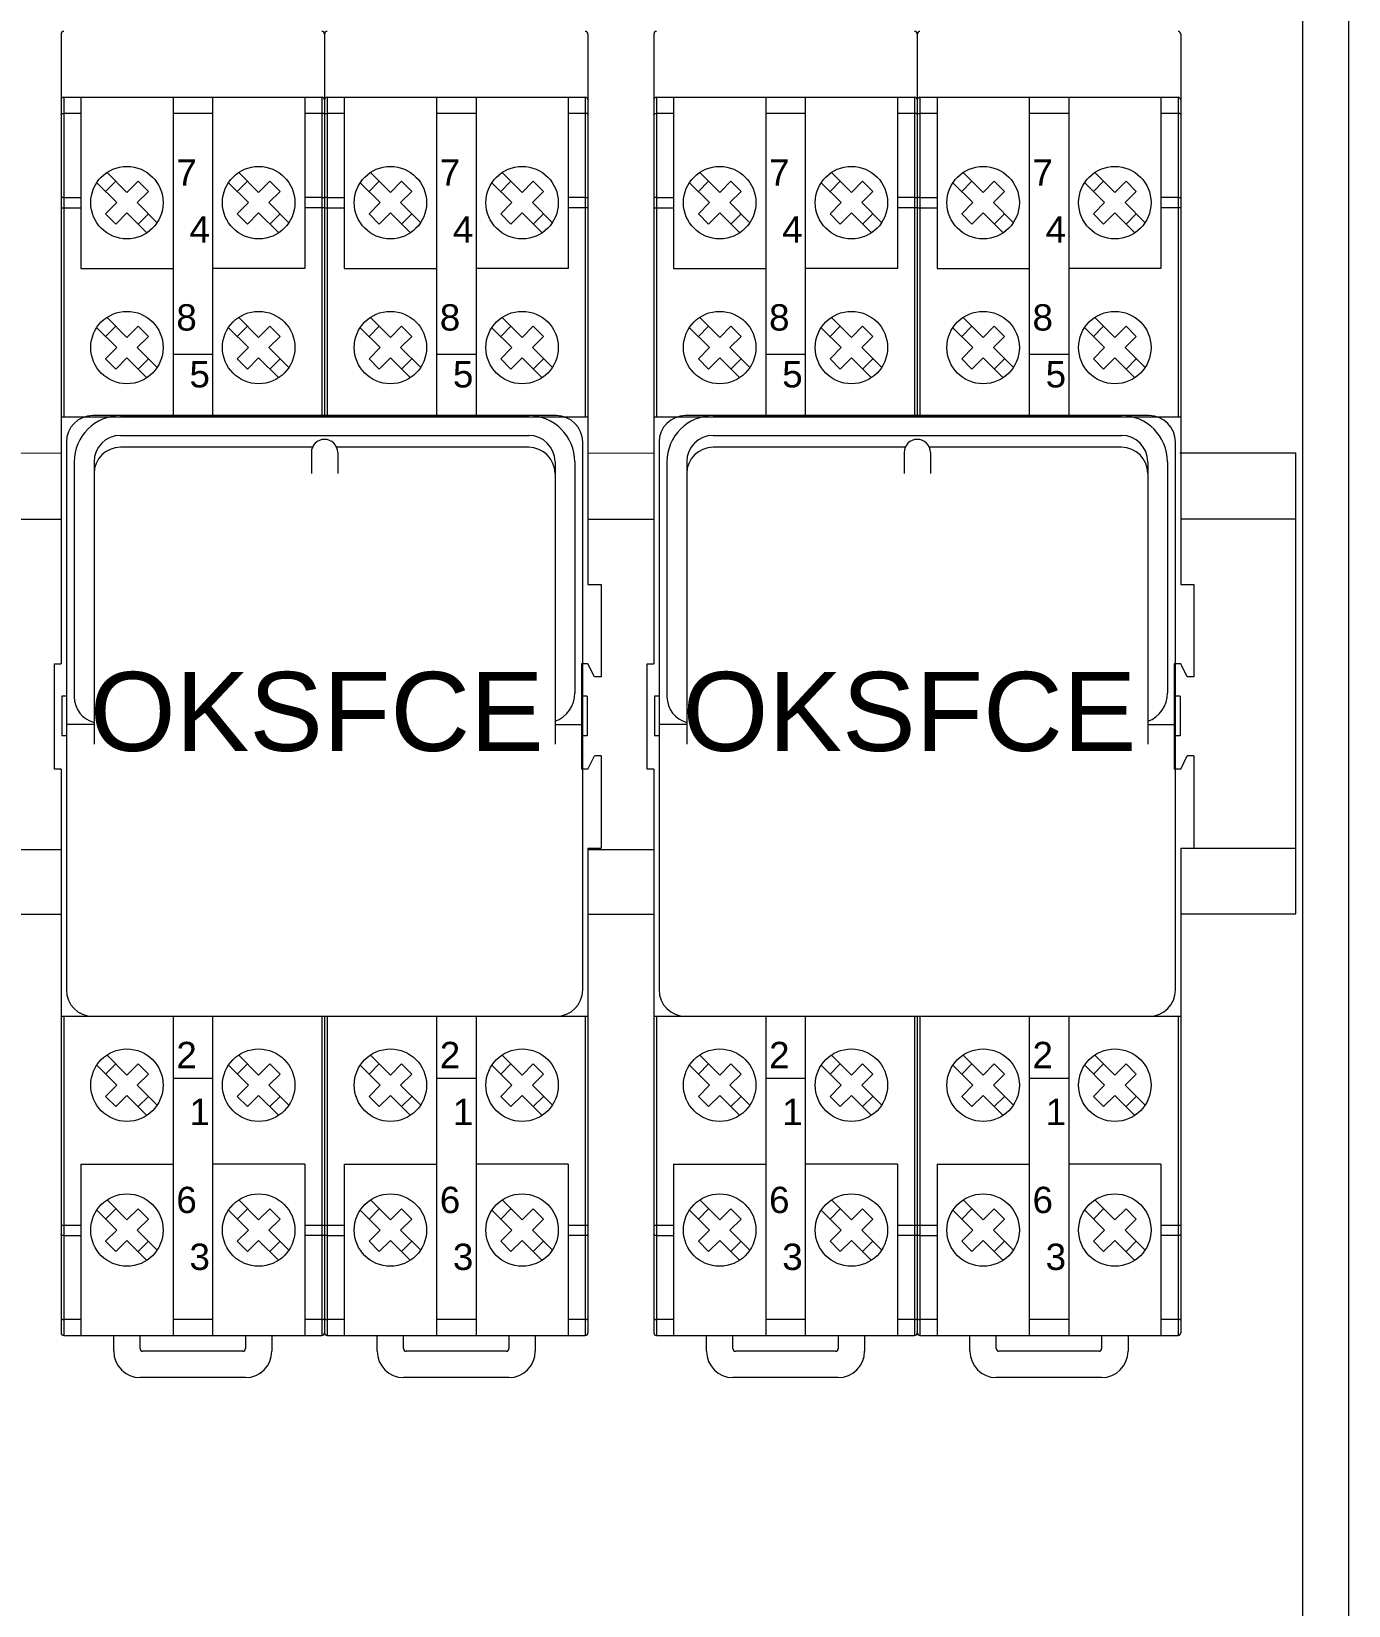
# Model space of a CAD drawing. Header units: millimetres. Extents: x 1359 to 3577, y 1336 to 3557.
# Drawn here: x 2320.1 to 2420.1, y 2046.6 to 2166.1 of the extents above; entities that cross this region are included whole.
import ezdxf

# ---------------------------------------------------------------- set-up
doc = ezdxf.new("R2010")
doc.units = ezdxf.units.MM
doc.set_wipeout_variables(frame=1)
doc.layers.add('000-PI-Oprema', color=30, linetype='Continuous', lineweight=5)
doc.layers.add('000-PI-ORMAR', color=2, linetype='Continuous')
doc.layers.add('002-PI-Kabelska kanalica', color=150, linetype='Continuous')
doc.styles.get("Standard").update_dxf_attribs({"font": 'arial.ttf'})

msp = doc.modelspace()

# ---------------------------------------------------------------- linework, layer by layer
at = {"layer": '000-PI-Oprema', "color": 0, "linetype": 'ByBlock', "lineweight": 0}
for p, q in [((2322.53, 2161.06), (2342.13, 2161.06)), ((2323.83, 2161.06), (2323.83, 2148.06)), ((2340.83, 2161.06), (2340.83, 2148.06)), ((2342.53, 2161.06), (2362.13, 2161.06)), ((2343.83, 2161.06), (2343.83, 2148.06)), ((2360.83, 2161.06), (2360.83, 2148.06)), ((2367.53, 2161.06), (2387.13, 2161.06)), ((2368.83, 2161.06), (2368.83, 2148.06)), ((2385.83, 2161.06), (2385.83, 2148.06)), ((2387.53, 2161.06), (2407.13, 2161.06)), ((2388.83, 2161.06), (2388.83, 2148.06)), ((2405.83, 2161.06), (2405.83, 2148.06)), ((2323.83, 2159.84), (2322.53, 2159.84)), ((2333.83, 2159.84), (2330.83, 2159.84)), ((2342.13, 2159.84), (2340.83, 2159.84)), ((2343.83, 2159.84), (2342.53, 2159.84)), ((2353.83, 2159.84), (2350.83, 2159.84)), ((2362.13, 2159.84), (2360.83, 2159.84)), ((2368.83, 2159.84), (2367.53, 2159.84)), ((2378.83, 2159.84), (2375.83, 2159.84)), ((2387.13, 2159.84), (2385.83, 2159.84)), ((2388.83, 2159.84), (2387.53, 2159.84)), ((2398.83, 2159.84), (2395.83, 2159.84)), ((2407.13, 2159.84), (2405.83, 2159.84)), ((2325.71, 2153.9), (2326.48, 2154.68)), ((2325.82, 2155.35), (2327.33, 2153.83)), ((2327.33, 2153.83), (2328.18, 2154.68)), ((2328.18, 2154.68), (2328.96, 2153.9)), ((2335.71, 2153.9), (2336.48, 2154.68)), ((2335.82, 2155.35), (2337.33, 2153.83)), ((2337.33, 2153.83), (2338.18, 2154.68)), ((2338.18, 2154.68), (2338.96, 2153.9)), ((2345.71, 2153.9), (2346.48, 2154.68)), ((2345.82, 2155.35), (2347.33, 2153.83)), ((2347.33, 2153.83), (2348.18, 2154.68)), ((2348.18, 2154.68), (2348.96, 2153.9)), ((2355.71, 2153.9), (2356.48, 2154.68)), ((2355.82, 2155.35), (2357.33, 2153.83)), ((2357.33, 2153.83), (2358.18, 2154.68)), ((2358.18, 2154.68), (2358.96, 2153.9)), ((2370.71, 2153.9), (2371.48, 2154.68)), ((2370.82, 2155.35), (2372.33, 2153.83)), ((2372.33, 2153.83), (2373.18, 2154.68)), ((2373.18, 2154.68), (2373.96, 2153.9)), ((2380.71, 2153.9), (2381.48, 2154.68)), ((2380.82, 2155.35), (2382.33, 2153.83)), ((2382.33, 2153.83), (2383.18, 2154.68)), ((2383.18, 2154.68), (2383.96, 2153.9)), ((2390.71, 2153.9), (2391.48, 2154.68)), ((2390.82, 2155.35), (2392.33, 2153.83)), ((2392.33, 2153.83), (2393.18, 2154.68)), ((2393.18, 2154.68), (2393.96, 2153.9)), ((2400.71, 2153.9), (2401.48, 2154.68)), ((2400.82, 2155.35), (2402.33, 2153.83)), ((2402.33, 2153.83), (2403.18, 2154.68)), ((2403.18, 2154.68), (2403.96, 2153.9)), ((2322.53, 2153.46), (2323.83, 2153.46)), ((2325.04, 2154.57), (2326.55, 2153.06)), ((2328.11, 2153.06), (2328.96, 2153.9)), ((2335.04, 2154.57), (2336.55, 2153.06)), ((2338.11, 2153.06), (2338.96, 2153.9)), ((2342.13, 2153.46), (2340.83, 2153.46)), ((2342.53, 2153.46), (2343.83, 2153.46)), ((2345.04, 2154.57), (2346.55, 2153.06)), ((2348.11, 2153.06), (2348.96, 2153.9)), ((2355.04, 2154.57), (2356.55, 2153.06)), ((2358.11, 2153.06), (2358.96, 2153.9)), ((2362.13, 2153.46), (2360.83, 2153.46)), ((2367.53, 2153.46), (2368.83, 2153.46)), ((2370.04, 2154.57), (2371.55, 2153.06)), ((2373.11, 2153.06), (2373.96, 2153.9)), ((2380.04, 2154.57), (2381.55, 2153.06)), ((2383.11, 2153.06), (2383.96, 2153.9)), ((2387.13, 2153.46), (2385.83, 2153.46)), ((2387.53, 2153.46), (2388.83, 2153.46)), ((2390.04, 2154.57), (2391.55, 2153.06)), ((2393.11, 2153.06), (2393.96, 2153.9)), ((2400.04, 2154.57), (2401.55, 2153.06)), ((2403.11, 2153.06), (2403.96, 2153.9)), ((2407.13, 2153.46), (2405.83, 2153.46)), ((2322.33, 2152.68), (2323.83, 2152.68)), ((2325.71, 2152.21), (2326.55, 2153.06)), ((2325.71, 2152.21), (2326.48, 2151.43)), ((2326.48, 2151.43), (2327.33, 2152.28)), ((2327.33, 2152.28), (2328.85, 2150.76)), ((2328.11, 2153.06), (2329.63, 2151.54)), ((2328.18, 2151.43), (2328.96, 2152.21)), ((2335.71, 2152.21), (2336.55, 2153.06)), ((2335.71, 2152.21), (2336.48, 2151.43)), ((2336.48, 2151.43), (2337.33, 2152.28)), ((2337.33, 2152.28), (2338.85, 2150.76)), ((2338.11, 2153.06), (2339.63, 2151.54)), ((2338.18, 2151.43), (2338.96, 2152.21)), ((2342.33, 2152.68), (2340.83, 2152.68)), ((2342.33, 2152.68), (2343.83, 2152.68)), ((2345.71, 2152.21), (2346.55, 2153.06)), ((2345.71, 2152.21), (2346.48, 2151.43)), ((2346.48, 2151.43), (2347.33, 2152.28)), ((2347.33, 2152.28), (2348.85, 2150.76)), ((2348.11, 2153.06), (2349.63, 2151.54)), ((2348.18, 2151.43), (2348.96, 2152.21)), ((2355.71, 2152.21), (2356.55, 2153.06)), ((2355.71, 2152.21), (2356.48, 2151.43)), ((2356.48, 2151.43), (2357.33, 2152.28)), ((2357.33, 2152.28), (2358.85, 2150.76)), ((2358.11, 2153.06), (2359.63, 2151.54)), ((2358.18, 2151.43), (2358.96, 2152.21)), ((2362.33, 2152.68), (2360.83, 2152.68)), ((2367.33, 2152.68), (2368.83, 2152.68)), ((2370.71, 2152.21), (2371.55, 2153.06)), ((2370.71, 2152.21), (2371.48, 2151.43)), ((2371.48, 2151.43), (2372.33, 2152.28)), ((2372.33, 2152.28), (2373.85, 2150.76)), ((2373.11, 2153.06), (2374.63, 2151.54)), ((2373.18, 2151.43), (2373.96, 2152.21)), ((2380.71, 2152.21), (2381.55, 2153.06)), ((2380.71, 2152.21), (2381.48, 2151.43)), ((2381.48, 2151.43), (2382.33, 2152.28)), ((2382.33, 2152.28), (2383.85, 2150.76)), ((2383.11, 2153.06), (2384.63, 2151.54)), ((2383.18, 2151.43), (2383.96, 2152.21)), ((2387.33, 2152.68), (2385.83, 2152.68)), ((2387.33, 2152.68), (2388.83, 2152.68)), ((2390.71, 2152.21), (2391.55, 2153.06)), ((2390.71, 2152.21), (2391.48, 2151.43)), ((2391.48, 2151.43), (2392.33, 2152.28)), ((2392.33, 2152.28), (2393.85, 2150.76)), ((2393.11, 2153.06), (2394.63, 2151.54)), ((2393.18, 2151.43), (2393.96, 2152.21)), ((2400.71, 2152.21), (2401.55, 2153.06)), ((2400.71, 2152.21), (2401.48, 2151.43)), ((2401.48, 2151.43), (2402.33, 2152.28)), ((2402.33, 2152.28), (2403.85, 2150.76)), ((2403.11, 2153.06), (2404.63, 2151.54)), ((2403.18, 2151.43), (2403.96, 2152.21)), ((2407.33, 2152.68), (2405.83, 2152.68)), ((2323.83, 2148.06), (2330.83, 2148.06)), ((2340.83, 2148.06), (2333.83, 2148.06)), ((2343.83, 2148.06), (2350.83, 2148.06)), ((2360.83, 2148.06), (2353.83, 2148.06)), ((2368.83, 2148.06), (2375.83, 2148.06)), ((2385.83, 2148.06), (2378.83, 2148.06)), ((2388.83, 2148.06), (2395.83, 2148.06)), ((2405.83, 2148.06), (2398.83, 2148.06)), ((2325.82, 2144.35), (2327.33, 2142.83)), ((2335.82, 2144.35), (2337.33, 2142.83)), ((2345.82, 2144.35), (2347.33, 2142.83)), ((2355.82, 2144.35), (2357.33, 2142.83)), ((2370.82, 2144.35), (2372.33, 2142.83)), ((2380.82, 2144.35), (2382.33, 2142.83)), ((2390.82, 2144.35), (2392.33, 2142.83)), ((2400.82, 2144.35), (2402.33, 2142.83)), ((2325.04, 2143.57), (2326.55, 2142.06)), ((2325.71, 2142.9), (2326.48, 2143.68)), ((2327.33, 2142.83), (2328.18, 2143.68)), ((2328.11, 2142.06), (2328.96, 2142.9)), ((2328.18, 2143.68), (2328.96, 2142.9)), ((2335.04, 2143.57), (2336.55, 2142.06)), ((2335.71, 2142.9), (2336.48, 2143.68)), ((2337.33, 2142.83), (2338.18, 2143.68)), ((2338.11, 2142.06), (2338.96, 2142.9)), ((2338.18, 2143.68), (2338.96, 2142.9)), ((2345.04, 2143.57), (2346.55, 2142.06)), ((2345.71, 2142.9), (2346.48, 2143.68)), ((2347.33, 2142.83), (2348.18, 2143.68)), ((2348.11, 2142.06), (2348.96, 2142.9)), ((2348.18, 2143.68), (2348.96, 2142.9)), ((2355.04, 2143.57), (2356.55, 2142.06)), ((2355.71, 2142.9), (2356.48, 2143.68)), ((2357.33, 2142.83), (2358.18, 2143.68)), ((2358.11, 2142.06), (2358.96, 2142.9)), ((2358.18, 2143.68), (2358.96, 2142.9)), ((2370.04, 2143.57), (2371.55, 2142.06)), ((2370.71, 2142.9), (2371.48, 2143.68)), ((2372.33, 2142.83), (2373.18, 2143.68)), ((2373.11, 2142.06), (2373.96, 2142.9)), ((2373.18, 2143.68), (2373.96, 2142.9)), ((2380.04, 2143.57), (2381.55, 2142.06)), ((2380.71, 2142.9), (2381.48, 2143.68)), ((2382.33, 2142.83), (2383.18, 2143.68)), ((2383.11, 2142.06), (2383.96, 2142.9)), ((2383.18, 2143.68), (2383.96, 2142.9)), ((2390.04, 2143.57), (2391.55, 2142.06)), ((2390.71, 2142.9), (2391.48, 2143.68)), ((2392.33, 2142.83), (2393.18, 2143.68)), ((2393.11, 2142.06), (2393.96, 2142.9)), ((2393.18, 2143.68), (2393.96, 2142.9)), ((2400.04, 2143.57), (2401.55, 2142.06)), ((2400.71, 2142.9), (2401.48, 2143.68)), ((2402.33, 2142.83), (2403.18, 2143.68)), ((2403.11, 2142.06), (2403.96, 2142.9)), ((2403.18, 2143.68), (2403.96, 2142.9)), ((2325.71, 2141.21), (2326.55, 2142.06)), ((2328.11, 2142.06), (2329.63, 2140.54)), ((2333.83, 2141.54), (2330.83, 2141.54)), ((2335.71, 2141.21), (2336.55, 2142.06)), ((2338.11, 2142.06), (2339.63, 2140.54)), ((2345.71, 2141.21), (2346.55, 2142.06)), ((2348.11, 2142.06), (2349.63, 2140.54)), ((2353.83, 2141.54), (2350.83, 2141.54)), ((2355.71, 2141.21), (2356.55, 2142.06)), ((2358.11, 2142.06), (2359.63, 2140.54)), ((2370.71, 2141.21), (2371.55, 2142.06)), ((2373.11, 2142.06), (2374.63, 2140.54)), ((2378.83, 2141.54), (2375.83, 2141.54)), ((2380.71, 2141.21), (2381.55, 2142.06)), ((2383.11, 2142.06), (2384.63, 2140.54)), ((2390.71, 2141.21), (2391.55, 2142.06)), ((2393.11, 2142.06), (2394.63, 2140.54)), ((2398.83, 2141.54), (2395.83, 2141.54)), ((2400.71, 2141.21), (2401.55, 2142.06)), ((2403.11, 2142.06), (2404.63, 2140.54)), ((2325.71, 2141.21), (2326.48, 2140.43)), ((2326.48, 2140.43), (2327.33, 2141.28)), ((2327.33, 2141.28), (2328.85, 2139.76)), ((2328.18, 2140.43), (2328.96, 2141.21)), ((2335.71, 2141.21), (2336.48, 2140.43)), ((2336.48, 2140.43), (2337.33, 2141.28)), ((2337.33, 2141.28), (2338.85, 2139.76)), ((2338.18, 2140.43), (2338.96, 2141.21)), ((2345.71, 2141.21), (2346.48, 2140.43)), ((2346.48, 2140.43), (2347.33, 2141.28)), ((2347.33, 2141.28), (2348.85, 2139.76)), ((2348.18, 2140.43), (2348.96, 2141.21)), ((2355.71, 2141.21), (2356.48, 2140.43)), ((2356.48, 2140.43), (2357.33, 2141.28)), ((2357.33, 2141.28), (2358.85, 2139.76)), ((2358.18, 2140.43), (2358.96, 2141.21)), ((2370.71, 2141.21), (2371.48, 2140.43)), ((2371.48, 2140.43), (2372.33, 2141.28)), ((2372.33, 2141.28), (2373.85, 2139.76)), ((2373.18, 2140.43), (2373.96, 2141.21)), ((2380.71, 2141.21), (2381.48, 2140.43)), ((2381.48, 2140.43), (2382.33, 2141.28)), ((2382.33, 2141.28), (2383.85, 2139.76)), ((2383.18, 2140.43), (2383.96, 2141.21)), ((2390.71, 2141.21), (2391.48, 2140.43)), ((2391.48, 2140.43), (2392.33, 2141.28)), ((2392.33, 2141.28), (2393.85, 2139.76)), ((2393.18, 2140.43), (2393.96, 2141.21)), ((2400.71, 2141.21), (2401.48, 2140.43)), ((2401.48, 2140.43), (2402.33, 2141.28)), ((2402.33, 2141.28), (2403.85, 2139.76)), ((2403.18, 2140.43), (2403.96, 2141.21)), ((2363.33, 2124.06), (2363.33, 2117.06)), ((2408.33, 2124.06), (2408.33, 2117.06)), ((2363.33, 2111.06), (2363.33, 2104.06)), ((2408.33, 2111.06), (2408.33, 2104.06)), ((2325.71, 2086.9), (2326.48, 2087.68)), ((2325.82, 2088.35), (2327.33, 2086.83)), ((2327.33, 2086.83), (2328.18, 2087.68)), ((2328.18, 2087.68), (2328.96, 2086.9)), ((2335.71, 2086.9), (2336.48, 2087.68)), ((2335.82, 2088.35), (2337.33, 2086.83)), ((2337.33, 2086.83), (2338.18, 2087.68)), ((2338.18, 2087.68), (2338.96, 2086.9)), ((2345.71, 2086.9), (2346.48, 2087.68)), ((2345.82, 2088.35), (2347.33, 2086.83)), ((2347.33, 2086.83), (2348.18, 2087.68)), ((2348.18, 2087.68), (2348.96, 2086.9)), ((2355.71, 2086.9), (2356.48, 2087.68)), ((2355.82, 2088.35), (2357.33, 2086.83)), ((2357.33, 2086.83), (2358.18, 2087.68)), ((2358.18, 2087.68), (2358.96, 2086.9)), ((2370.71, 2086.9), (2371.48, 2087.68)), ((2370.82, 2088.35), (2372.33, 2086.83)), ((2372.33, 2086.83), (2373.18, 2087.68)), ((2373.18, 2087.68), (2373.96, 2086.9)), ((2380.71, 2086.9), (2381.48, 2087.68)), ((2380.82, 2088.35), (2382.33, 2086.83)), ((2382.33, 2086.83), (2383.18, 2087.68)), ((2383.18, 2087.68), (2383.96, 2086.9)), ((2390.71, 2086.9), (2391.48, 2087.68)), ((2390.82, 2088.35), (2392.33, 2086.83)), ((2392.33, 2086.83), (2393.18, 2087.68)), ((2393.18, 2087.68), (2393.96, 2086.9)), ((2400.71, 2086.9), (2401.48, 2087.68)), ((2400.82, 2088.35), (2402.33, 2086.83)), ((2402.33, 2086.83), (2403.18, 2087.68)), ((2403.18, 2087.68), (2403.96, 2086.9)), ((2325.04, 2087.57), (2326.55, 2086.06)), ((2328.11, 2086.06), (2328.96, 2086.9)), ((2333.83, 2086.57), (2330.83, 2086.57)), ((2335.04, 2087.57), (2336.55, 2086.06)), ((2338.11, 2086.06), (2338.96, 2086.9)), ((2345.04, 2087.57), (2346.55, 2086.06)), ((2348.11, 2086.06), (2348.96, 2086.9)), ((2353.83, 2086.57), (2350.83, 2086.57)), ((2355.04, 2087.57), (2356.55, 2086.06)), ((2358.11, 2086.06), (2358.96, 2086.9)), ((2370.04, 2087.57), (2371.55, 2086.06)), ((2373.11, 2086.06), (2373.96, 2086.9)), ((2378.83, 2086.57), (2375.83, 2086.57)), ((2380.04, 2087.57), (2381.55, 2086.06)), ((2383.11, 2086.06), (2383.96, 2086.9)), ((2390.04, 2087.57), (2391.55, 2086.06)), ((2393.11, 2086.06), (2393.96, 2086.9)), ((2398.83, 2086.57), (2395.83, 2086.57)), ((2400.04, 2087.57), (2401.55, 2086.06)), ((2403.11, 2086.06), (2403.96, 2086.9)), ((2325.71, 2085.21), (2326.55, 2086.06)), ((2326.48, 2084.43), (2327.33, 2085.28)), ((2327.33, 2085.28), (2328.85, 2083.76)), ((2328.11, 2086.06), (2329.63, 2084.54)), ((2335.71, 2085.21), (2336.55, 2086.06)), ((2336.48, 2084.43), (2337.33, 2085.28)), ((2337.33, 2085.28), (2338.85, 2083.76)), ((2338.11, 2086.06), (2339.63, 2084.54)), ((2345.71, 2085.21), (2346.55, 2086.06)), ((2346.48, 2084.43), (2347.33, 2085.28)), ((2347.33, 2085.28), (2348.85, 2083.76)), ((2348.11, 2086.06), (2349.63, 2084.54)), ((2355.71, 2085.21), (2356.55, 2086.06)), ((2356.48, 2084.43), (2357.33, 2085.28)), ((2357.33, 2085.28), (2358.85, 2083.76)), ((2358.11, 2086.06), (2359.63, 2084.54)), ((2370.71, 2085.21), (2371.55, 2086.06)), ((2371.48, 2084.43), (2372.33, 2085.28)), ((2372.33, 2085.28), (2373.85, 2083.76)), ((2373.11, 2086.06), (2374.63, 2084.54)), ((2380.71, 2085.21), (2381.55, 2086.06)), ((2381.48, 2084.43), (2382.33, 2085.28)), ((2382.33, 2085.28), (2383.85, 2083.76)), ((2383.11, 2086.06), (2384.63, 2084.54)), ((2390.71, 2085.21), (2391.55, 2086.06)), ((2391.48, 2084.43), (2392.33, 2085.28)), ((2392.33, 2085.28), (2393.85, 2083.76)), ((2393.11, 2086.06), (2394.63, 2084.54)), ((2400.71, 2085.21), (2401.55, 2086.06)), ((2401.48, 2084.43), (2402.33, 2085.28)), ((2402.33, 2085.28), (2403.85, 2083.76)), ((2403.11, 2086.06), (2404.63, 2084.54)), ((2325.71, 2085.21), (2326.48, 2084.43)), ((2328.18, 2084.43), (2328.96, 2085.21)), ((2335.71, 2085.21), (2336.48, 2084.43)), ((2338.18, 2084.43), (2338.96, 2085.21)), ((2345.71, 2085.21), (2346.48, 2084.43)), ((2348.18, 2084.43), (2348.96, 2085.21)), ((2355.71, 2085.21), (2356.48, 2084.43)), ((2358.18, 2084.43), (2358.96, 2085.21)), ((2370.71, 2085.21), (2371.48, 2084.43)), ((2373.18, 2084.43), (2373.96, 2085.21)), ((2380.71, 2085.21), (2381.48, 2084.43)), ((2383.18, 2084.43), (2383.96, 2085.21)), ((2390.71, 2085.21), (2391.48, 2084.43)), ((2393.18, 2084.43), (2393.96, 2085.21)), ((2400.71, 2085.21), (2401.48, 2084.43)), ((2403.18, 2084.43), (2403.96, 2085.21)), ((2323.83, 2080.06), (2323.83, 2067.06)), ((2323.83, 2080.06), (2330.83, 2080.06)), ((2340.83, 2080.06), (2333.83, 2080.06)), ((2340.83, 2080.06), (2340.83, 2067.06)), ((2343.83, 2080.06), (2343.83, 2067.06)), ((2343.83, 2080.06), (2350.83, 2080.06)), ((2360.83, 2080.06), (2353.83, 2080.06)), ((2360.83, 2080.06), (2360.83, 2067.06)), ((2368.83, 2080.06), (2368.83, 2067.06)), ((2368.83, 2080.06), (2375.83, 2080.06)), ((2385.83, 2080.06), (2378.83, 2080.06)), ((2385.83, 2080.06), (2385.83, 2067.06)), ((2388.83, 2080.06), (2388.83, 2067.06)), ((2388.83, 2080.06), (2395.83, 2080.06)), ((2405.83, 2080.06), (2398.83, 2080.06)), ((2405.83, 2080.06), (2405.83, 2067.06)), ((2325.82, 2077.35), (2327.33, 2075.83)), ((2335.82, 2077.35), (2337.33, 2075.83)), ((2345.82, 2077.35), (2347.33, 2075.83)), ((2355.82, 2077.35), (2357.33, 2075.83)), ((2370.82, 2077.35), (2372.33, 2075.83)), ((2380.82, 2077.35), (2382.33, 2075.83)), ((2390.82, 2077.35), (2392.33, 2075.83)), ((2400.82, 2077.35), (2402.33, 2075.83)), ((2325.04, 2076.57), (2326.55, 2075.06)), ((2325.71, 2075.9), (2326.48, 2076.68)), ((2327.33, 2075.83), (2328.18, 2076.68)), ((2328.11, 2075.06), (2328.96, 2075.9)), ((2328.18, 2076.68), (2328.96, 2075.9)), ((2335.04, 2076.57), (2336.55, 2075.06)), ((2335.71, 2075.9), (2336.48, 2076.68)), ((2337.33, 2075.83), (2338.18, 2076.68)), ((2338.11, 2075.06), (2338.96, 2075.9)), ((2338.18, 2076.68), (2338.96, 2075.9)), ((2345.04, 2076.57), (2346.55, 2075.06)), ((2345.71, 2075.9), (2346.48, 2076.68)), ((2347.33, 2075.83), (2348.18, 2076.68)), ((2348.11, 2075.06), (2348.96, 2075.9)), ((2348.18, 2076.68), (2348.96, 2075.9)), ((2355.04, 2076.57), (2356.55, 2075.06)), ((2355.71, 2075.9), (2356.48, 2076.68)), ((2357.33, 2075.83), (2358.18, 2076.68)), ((2358.11, 2075.06), (2358.96, 2075.9)), ((2358.18, 2076.68), (2358.96, 2075.9)), ((2370.04, 2076.57), (2371.55, 2075.06)), ((2370.71, 2075.9), (2371.48, 2076.68)), ((2372.33, 2075.83), (2373.18, 2076.68)), ((2373.11, 2075.06), (2373.96, 2075.9)), ((2373.18, 2076.68), (2373.96, 2075.9)), ((2380.04, 2076.57), (2381.55, 2075.06)), ((2380.71, 2075.9), (2381.48, 2076.68)), ((2382.33, 2075.83), (2383.18, 2076.68)), ((2383.11, 2075.06), (2383.96, 2075.9)), ((2383.18, 2076.68), (2383.96, 2075.9)), ((2390.04, 2076.57), (2391.55, 2075.06)), ((2390.71, 2075.9), (2391.48, 2076.68)), ((2392.33, 2075.83), (2393.18, 2076.68)), ((2393.11, 2075.06), (2393.96, 2075.9)), ((2393.18, 2076.68), (2393.96, 2075.9)), ((2400.04, 2076.57), (2401.55, 2075.06)), ((2400.71, 2075.9), (2401.48, 2076.68)), ((2402.33, 2075.83), (2403.18, 2076.68)), ((2403.11, 2075.06), (2403.96, 2075.9)), ((2403.18, 2076.68), (2403.96, 2075.9)), ((2322.33, 2075.43), (2323.83, 2075.43)), ((2322.53, 2074.65), (2323.83, 2074.65)), ((2325.71, 2074.21), (2326.55, 2075.06)), ((2328.11, 2075.06), (2329.63, 2073.54)), ((2335.71, 2074.21), (2336.55, 2075.06)), ((2338.11, 2075.06), (2339.63, 2073.54)), ((2340.83, 2075.43), (2342.33, 2075.43)), ((2342.13, 2074.65), (2340.83, 2074.65)), ((2342.33, 2075.43), (2343.83, 2075.43)), ((2342.53, 2074.65), (2343.83, 2074.65)), ((2345.71, 2074.21), (2346.55, 2075.06)), ((2348.11, 2075.06), (2349.63, 2073.54)), ((2355.71, 2074.21), (2356.55, 2075.06)), ((2358.11, 2075.06), (2359.63, 2073.54)), ((2360.83, 2075.43), (2362.33, 2075.43)), ((2362.13, 2074.65), (2360.83, 2074.65)), ((2367.33, 2075.43), (2368.83, 2075.43)), ((2367.53, 2074.65), (2368.83, 2074.65)), ((2370.71, 2074.21), (2371.55, 2075.06)), ((2373.11, 2075.06), (2374.63, 2073.54)), ((2380.71, 2074.21), (2381.55, 2075.06)), ((2383.11, 2075.06), (2384.63, 2073.54)), ((2385.83, 2075.43), (2387.33, 2075.43)), ((2387.13, 2074.65), (2385.83, 2074.65)), ((2387.33, 2075.43), (2388.83, 2075.43)), ((2387.53, 2074.65), (2388.83, 2074.65)), ((2390.71, 2074.21), (2391.55, 2075.06)), ((2393.11, 2075.06), (2394.63, 2073.54)), ((2400.71, 2074.21), (2401.55, 2075.06)), ((2403.11, 2075.06), (2404.63, 2073.54)), ((2405.83, 2075.43), (2407.33, 2075.43)), ((2407.13, 2074.65), (2405.83, 2074.65)), ((2325.71, 2074.21), (2326.48, 2073.43)), ((2326.48, 2073.43), (2327.33, 2074.28)), ((2327.33, 2074.28), (2328.85, 2072.76)), ((2328.18, 2073.43), (2328.96, 2074.21)), ((2335.71, 2074.21), (2336.48, 2073.43)), ((2336.48, 2073.43), (2337.33, 2074.28)), ((2337.33, 2074.28), (2338.85, 2072.76)), ((2338.18, 2073.43), (2338.96, 2074.21)), ((2345.71, 2074.21), (2346.48, 2073.43)), ((2346.48, 2073.43), (2347.33, 2074.28)), ((2347.33, 2074.28), (2348.85, 2072.76)), ((2348.18, 2073.43), (2348.96, 2074.21)), ((2355.71, 2074.21), (2356.48, 2073.43)), ((2356.48, 2073.43), (2357.33, 2074.28)), ((2357.33, 2074.28), (2358.85, 2072.76)), ((2358.18, 2073.43), (2358.96, 2074.21)), ((2370.71, 2074.21), (2371.48, 2073.43)), ((2371.48, 2073.43), (2372.33, 2074.28)), ((2372.33, 2074.28), (2373.85, 2072.76)), ((2373.18, 2073.43), (2373.96, 2074.21)), ((2380.71, 2074.21), (2381.48, 2073.43)), ((2381.48, 2073.43), (2382.33, 2074.28)), ((2382.33, 2074.28), (2383.85, 2072.76)), ((2383.18, 2073.43), (2383.96, 2074.21)), ((2390.71, 2074.21), (2391.48, 2073.43)), ((2391.48, 2073.43), (2392.33, 2074.28)), ((2392.33, 2074.28), (2393.85, 2072.76)), ((2393.18, 2073.43), (2393.96, 2074.21)), ((2400.71, 2074.21), (2401.48, 2073.43)), ((2401.48, 2073.43), (2402.33, 2074.28)), ((2402.33, 2074.28), (2403.85, 2072.76)), ((2403.18, 2073.43), (2403.96, 2074.21)), ((2323.83, 2068.27), (2322.53, 2068.27)), ((2333.83, 2068.27), (2330.83, 2068.27)), ((2342.13, 2068.27), (2340.83, 2068.27)), ((2343.83, 2068.27), (2342.53, 2068.27)), ((2353.83, 2068.27), (2350.83, 2068.27)), ((2362.13, 2068.27), (2360.83, 2068.27)), ((2368.83, 2068.27), (2367.53, 2068.27)), ((2378.83, 2068.27), (2375.83, 2068.27)), ((2387.13, 2068.27), (2385.83, 2068.27)), ((2388.83, 2068.27), (2387.53, 2068.27)), ((2398.83, 2068.27), (2395.83, 2068.27)), ((2407.13, 2068.27), (2405.83, 2068.27)), ((2322.53, 2067.06), (2342.13, 2067.06)), ((2326.33, 2065.86), (2326.33, 2067.06)), ((2328.33, 2066.06), (2328.33, 2067.06)), ((2328.33, 2066.06), (2328.33, 2067.06)), ((2336.33, 2067.06), (2336.33, 2066.06)), ((2336.33, 2067.06), (2336.33, 2066.06)), ((2338.33, 2067.06), (2338.33, 2065.86)), ((2342.53, 2067.06), (2362.13, 2067.06)), ((2346.33, 2065.86), (2346.33, 2067.06)), ((2348.33, 2066.06), (2348.33, 2067.06)), ((2356.33, 2067.06), (2356.33, 2066.06)), ((2358.33, 2067.06), (2358.33, 2065.86)), ((2367.53, 2067.06), (2387.13, 2067.06)), ((2371.33, 2065.86), (2371.33, 2067.06)), ((2373.33, 2066.06), (2373.33, 2067.06)), ((2373.33, 2066.06), (2373.33, 2067.06)), ((2381.33, 2067.06), (2381.33, 2066.06)), ((2381.33, 2067.06), (2381.33, 2066.06)), ((2383.33, 2067.06), (2383.33, 2065.86)), ((2387.53, 2067.06), (2407.13, 2067.06)), ((2391.33, 2065.86), (2391.33, 2067.06)), ((2393.33, 2066.06), (2393.33, 2067.06)), ((2401.33, 2067.06), (2401.33, 2066.06)), ((2403.33, 2067.06), (2403.33, 2065.86)), ((2336.13, 2065.86), (2328.53, 2065.86)), ((2336.13, 2065.86), (2328.53, 2065.86)), ((2356.13, 2065.86), (2348.53, 2065.86)), ((2381.13, 2065.86), (2373.53, 2065.86)), ((2381.13, 2065.86), (2373.53, 2065.86)), ((2401.13, 2065.86), (2393.53, 2065.86)), ((2336.33, 2063.86), (2328.33, 2063.86)), ((2356.33, 2063.86), (2348.33, 2063.86)), ((2381.33, 2063.86), (2373.33, 2063.86)), ((2401.33, 2063.86), (2393.33, 2063.86))]:
    msp.add_line(p, q, dxfattribs=at)
for points in [[(2322.33, 2159.76), (2322.33, 2159.77), (2322.34, 2159.78), (2322.35, 2159.79), (2322.36, 2159.8), (2322.37, 2159.81), (2322.39, 2159.82), (2322.41, 2159.82), (2322.43, 2159.83), (2322.46, 2159.84), (2322.48, 2159.84), (2322.51, 2159.84), (2322.53, 2159.84)], [(2342.33, 2159.76), (2342.33, 2159.77), (2342.33, 2159.78), (2342.32, 2159.79), (2342.31, 2159.8), (2342.29, 2159.81), (2342.27, 2159.82), (2342.25, 2159.82), (2342.23, 2159.83), (2342.21, 2159.84), (2342.18, 2159.84), (2342.16, 2159.84), (2342.13, 2159.84)], [(2342.33, 2159.76), (2342.33, 2159.77), (2342.34, 2159.78), (2342.35, 2159.79), (2342.36, 2159.8), (2342.37, 2159.81), (2342.39, 2159.82), (2342.41, 2159.82), (2342.43, 2159.83), (2342.46, 2159.84), (2342.48, 2159.84), (2342.51, 2159.84), (2342.53, 2159.84)], [(2362.33, 2159.76), (2362.33, 2159.77), (2362.33, 2159.78), (2362.32, 2159.79), (2362.31, 2159.8), (2362.29, 2159.81), (2362.27, 2159.82), (2362.25, 2159.82), (2362.23, 2159.83), (2362.21, 2159.84), (2362.18, 2159.84), (2362.16, 2159.84), (2362.13, 2159.84)], [(2367.33, 2159.76), (2367.33, 2159.77), (2367.34, 2159.78), (2367.35, 2159.79), (2367.36, 2159.8), (2367.37, 2159.81), (2367.39, 2159.82), (2367.41, 2159.82), (2367.43, 2159.83), (2367.46, 2159.84), (2367.48, 2159.84), (2367.51, 2159.84), (2367.53, 2159.84)], [(2387.33, 2159.76), (2387.33, 2159.77), (2387.33, 2159.78), (2387.32, 2159.79), (2387.31, 2159.8), (2387.29, 2159.81), (2387.27, 2159.82), (2387.25, 2159.82), (2387.23, 2159.83), (2387.21, 2159.84), (2387.18, 2159.84), (2387.16, 2159.84), (2387.13, 2159.84)], [(2387.33, 2159.76), (2387.33, 2159.77), (2387.34, 2159.78), (2387.35, 2159.79), (2387.36, 2159.8), (2387.37, 2159.81), (2387.39, 2159.82), (2387.41, 2159.82), (2387.43, 2159.83), (2387.46, 2159.84), (2387.48, 2159.84), (2387.51, 2159.84), (2387.53, 2159.84)], [(2407.33, 2159.76), (2407.33, 2159.77), (2407.33, 2159.78), (2407.32, 2159.79), (2407.31, 2159.8), (2407.29, 2159.81), (2407.27, 2159.82), (2407.25, 2159.82), (2407.23, 2159.83), (2407.21, 2159.84), (2407.18, 2159.84), (2407.16, 2159.84), (2407.13, 2159.84)], [(2322.53, 2153.46), (2322.51, 2153.46), (2322.48, 2153.46), (2322.46, 2153.46), (2322.43, 2153.45), (2322.41, 2153.45), (2322.39, 2153.44), (2322.37, 2153.43), (2322.36, 2153.42), (2322.35, 2153.42), (2322.34, 2153.41), (2322.33, 2153.4), (2322.33, 2153.39)], [(2342.13, 2153.46), (2342.16, 2153.46), (2342.18, 2153.46), (2342.21, 2153.46), (2342.23, 2153.45), (2342.25, 2153.45), (2342.27, 2153.44), (2342.29, 2153.43), (2342.31, 2153.42), (2342.32, 2153.42), (2342.33, 2153.41), (2342.33, 2153.4), (2342.33, 2153.39)], [(2342.53, 2153.46), (2342.51, 2153.46), (2342.48, 2153.46), (2342.46, 2153.46), (2342.43, 2153.45), (2342.41, 2153.45), (2342.39, 2153.44), (2342.37, 2153.43), (2342.36, 2153.42), (2342.35, 2153.42), (2342.34, 2153.41), (2342.33, 2153.4), (2342.33, 2153.39)], [(2362.13, 2153.46), (2362.16, 2153.46), (2362.18, 2153.46), (2362.21, 2153.46), (2362.23, 2153.45), (2362.25, 2153.45), (2362.27, 2153.44), (2362.29, 2153.43), (2362.31, 2153.42), (2362.32, 2153.42), (2362.33, 2153.41), (2362.33, 2153.4), (2362.33, 2153.39)], [(2367.53, 2153.46), (2367.51, 2153.46), (2367.48, 2153.46), (2367.46, 2153.46), (2367.43, 2153.45), (2367.41, 2153.45), (2367.39, 2153.44), (2367.37, 2153.43), (2367.36, 2153.42), (2367.35, 2153.42), (2367.34, 2153.41), (2367.33, 2153.4), (2367.33, 2153.39)], [(2387.13, 2153.46), (2387.16, 2153.46), (2387.18, 2153.46), (2387.21, 2153.46), (2387.23, 2153.45), (2387.25, 2153.45), (2387.27, 2153.44), (2387.29, 2153.43), (2387.31, 2153.42), (2387.32, 2153.42), (2387.33, 2153.41), (2387.33, 2153.4), (2387.33, 2153.39)], [(2387.53, 2153.46), (2387.51, 2153.46), (2387.48, 2153.46), (2387.46, 2153.46), (2387.43, 2153.45), (2387.41, 2153.45), (2387.39, 2153.44), (2387.37, 2153.43), (2387.36, 2153.42), (2387.35, 2153.42), (2387.34, 2153.41), (2387.33, 2153.4), (2387.33, 2153.39)], [(2407.13, 2153.46), (2407.16, 2153.46), (2407.18, 2153.46), (2407.21, 2153.46), (2407.23, 2153.45), (2407.25, 2153.45), (2407.27, 2153.44), (2407.29, 2153.43), (2407.31, 2153.42), (2407.32, 2153.42), (2407.33, 2153.41), (2407.33, 2153.4), (2407.33, 2153.39)], [(2322.53, 2074.65), (2322.51, 2074.65), (2322.48, 2074.65), (2322.46, 2074.65), (2322.43, 2074.66), (2322.41, 2074.66), (2322.39, 2074.67), (2322.37, 2074.68), (2322.36, 2074.69), (2322.35, 2074.7), (2322.34, 2074.71), (2322.33, 2074.72), (2322.33, 2074.73)], [(2342.33, 2074.73), (2342.33, 2074.72), (2342.33, 2074.71), (2342.32, 2074.7), (2342.31, 2074.69), (2342.29, 2074.68), (2342.27, 2074.67), (2342.25, 2074.66), (2342.23, 2074.66), (2342.21, 2074.65), (2342.18, 2074.65), (2342.16, 2074.65), (2342.13, 2074.65)], [(2342.53, 2074.65), (2342.51, 2074.65), (2342.48, 2074.65), (2342.46, 2074.65), (2342.43, 2074.66), (2342.41, 2074.66), (2342.39, 2074.67), (2342.37, 2074.68), (2342.36, 2074.69), (2342.35, 2074.7), (2342.34, 2074.71), (2342.33, 2074.72), (2342.33, 2074.73)], [(2362.33, 2074.73), (2362.33, 2074.72), (2362.33, 2074.71), (2362.32, 2074.7), (2362.31, 2074.69), (2362.29, 2074.68), (2362.27, 2074.67), (2362.25, 2074.66), (2362.23, 2074.66), (2362.21, 2074.65), (2362.18, 2074.65), (2362.16, 2074.65), (2362.13, 2074.65)], [(2367.53, 2074.65), (2367.51, 2074.65), (2367.48, 2074.65), (2367.46, 2074.65), (2367.43, 2074.66), (2367.41, 2074.66), (2367.39, 2074.67), (2367.37, 2074.68), (2367.36, 2074.69), (2367.35, 2074.7), (2367.34, 2074.71), (2367.33, 2074.72), (2367.33, 2074.73)], [(2387.33, 2074.73), (2387.33, 2074.72), (2387.33, 2074.71), (2387.32, 2074.7), (2387.31, 2074.69), (2387.29, 2074.68), (2387.27, 2074.67), (2387.25, 2074.66), (2387.23, 2074.66), (2387.21, 2074.65), (2387.18, 2074.65), (2387.16, 2074.65), (2387.13, 2074.65)], [(2387.53, 2074.65), (2387.51, 2074.65), (2387.48, 2074.65), (2387.46, 2074.65), (2387.43, 2074.66), (2387.41, 2074.66), (2387.39, 2074.67), (2387.37, 2074.68), (2387.36, 2074.69), (2387.35, 2074.7), (2387.34, 2074.71), (2387.33, 2074.72), (2387.33, 2074.73)], [(2407.33, 2074.73), (2407.33, 2074.72), (2407.33, 2074.71), (2407.32, 2074.7), (2407.31, 2074.69), (2407.29, 2074.68), (2407.27, 2074.67), (2407.25, 2074.66), (2407.23, 2074.66), (2407.21, 2074.65), (2407.18, 2074.65), (2407.16, 2074.65), (2407.13, 2074.65)], [(2322.33, 2068.35), (2322.33, 2068.34), (2322.34, 2068.33), (2322.35, 2068.32), (2322.36, 2068.31), (2322.37, 2068.3), (2322.39, 2068.29), (2322.41, 2068.29), (2322.43, 2068.28), (2322.46, 2068.28), (2322.48, 2068.27), (2322.51, 2068.27), (2322.53, 2068.27)], [(2342.13, 2068.27), (2342.16, 2068.27), (2342.18, 2068.27), (2342.21, 2068.28), (2342.23, 2068.28), (2342.25, 2068.29), (2342.27, 2068.29), (2342.29, 2068.3), (2342.31, 2068.31), (2342.32, 2068.32), (2342.33, 2068.33), (2342.33, 2068.34), (2342.33, 2068.35)], [(2342.33, 2068.35), (2342.33, 2068.34), (2342.34, 2068.33), (2342.35, 2068.32), (2342.36, 2068.31), (2342.37, 2068.3), (2342.39, 2068.29), (2342.41, 2068.29), (2342.43, 2068.28), (2342.46, 2068.28), (2342.48, 2068.27), (2342.51, 2068.27), (2342.53, 2068.27)], [(2362.13, 2068.27), (2362.16, 2068.27), (2362.18, 2068.27), (2362.21, 2068.28), (2362.23, 2068.28), (2362.25, 2068.29), (2362.27, 2068.29), (2362.29, 2068.3), (2362.31, 2068.31), (2362.32, 2068.32), (2362.33, 2068.33), (2362.33, 2068.34), (2362.33, 2068.35)], [(2367.33, 2068.35), (2367.33, 2068.34), (2367.34, 2068.33), (2367.35, 2068.32), (2367.36, 2068.31), (2367.37, 2068.3), (2367.39, 2068.29), (2367.41, 2068.29), (2367.43, 2068.28), (2367.46, 2068.28), (2367.48, 2068.27), (2367.51, 2068.27), (2367.53, 2068.27)], [(2387.13, 2068.27), (2387.16, 2068.27), (2387.18, 2068.27), (2387.21, 2068.28), (2387.23, 2068.28), (2387.25, 2068.29), (2387.27, 2068.29), (2387.29, 2068.3), (2387.31, 2068.31), (2387.32, 2068.32), (2387.33, 2068.33), (2387.33, 2068.34), (2387.33, 2068.35)], [(2387.33, 2068.35), (2387.33, 2068.34), (2387.34, 2068.33), (2387.35, 2068.32), (2387.36, 2068.31), (2387.37, 2068.3), (2387.39, 2068.29), (2387.41, 2068.29), (2387.43, 2068.28), (2387.46, 2068.28), (2387.48, 2068.27), (2387.51, 2068.27), (2387.53, 2068.27)], [(2407.13, 2068.27), (2407.16, 2068.27), (2407.18, 2068.27), (2407.21, 2068.28), (2407.23, 2068.28), (2407.25, 2068.29), (2407.27, 2068.29), (2407.29, 2068.3), (2407.31, 2068.31), (2407.32, 2068.32), (2407.33, 2068.33), (2407.33, 2068.34), (2407.33, 2068.35)]]:
    msp.add_lwpolyline(points, dxfattribs=at)
for centre in [(2327.33, 2153.06), (2337.33, 2153.06), (2347.33, 2153.06), (2357.33, 2153.06), (2372.33, 2153.06), (2382.33, 2153.06), (2392.33, 2153.06), (2402.33, 2153.06), (2327.33, 2142.06), (2337.33, 2142.06), (2347.33, 2142.06), (2357.33, 2142.06), (2372.33, 2142.06), (2382.33, 2142.06), (2392.33, 2142.06), (2402.33, 2142.06), (2327.33, 2086.06), (2337.33, 2086.06), (2347.33, 2086.06), (2357.33, 2086.06), (2372.33, 2086.06), (2382.33, 2086.06), (2392.33, 2086.06), (2402.33, 2086.06), (2327.33, 2075.06), (2337.33, 2075.06), (2347.33, 2075.06), (2357.33, 2075.06), (2372.33, 2075.06), (2382.33, 2075.06), (2392.33, 2075.06), (2402.33, 2075.06)]:
    msp.add_circle(centre, 2.75, dxfattribs=at)
for centre, radius, start, end in [((2322.53, 2165.86), 0.2, 90, 180), ((2342.13, 2165.86), 0.2, 0, 90), ((2342.53, 2165.86), 0.2, 90, 180), ((2362.13, 2165.86), 0.2, 0, 90), ((2367.53, 2165.86), 0.2, 90, 180), ((2387.13, 2165.86), 0.2, 0, 90), ((2387.53, 2165.86), 0.2, 90, 180), ((2407.13, 2165.86), 0.2, 0, 90), ((2322.53, 2160.86), 0.2, 90, 180), ((2342.13, 2160.86), 0.2, 0, 90), ((2342.53, 2160.86), 0.2, 90, 180), ((2362.13, 2160.86), 0.2, 0, 90), ((2367.53, 2160.86), 0.2, 90, 180), ((2387.13, 2160.86), 0.2, 0, 90), ((2387.53, 2160.86), 0.2, 90, 180), ((2407.13, 2160.86), 0.2, 0, 90), ((2322.53, 2067.26), 0.2, 180, 270), ((2342.13, 2067.26), 0.2, 270, 0), ((2342.53, 2067.26), 0.2, 180, 270), ((2362.13, 2067.26), 0.2, 270, 0), ((2367.53, 2067.26), 0.2, 180, 270), ((2387.13, 2067.26), 0.2, 270, 0), ((2387.53, 2067.26), 0.2, 180, 270), ((2407.13, 2067.26), 0.2, 270, 0), ((2328.33, 2065.86), 2, 180, 270), ((2328.53, 2066.06), 0.2, 180, 270), ((2328.53, 2066.06), 0.2, 180, 270), ((2336.13, 2066.06), 0.2, 270, 0), ((2336.13, 2066.06), 0.2, 270, 0), ((2336.33, 2065.86), 2, 270, 0), ((2348.33, 2065.86), 2, 180, 270), ((2348.53, 2066.06), 0.2, 180, 270), ((2356.13, 2066.06), 0.2, 270, 0), ((2356.33, 2065.86), 2, 270, 0), ((2373.33, 2065.86), 2, 180, 270), ((2373.53, 2066.06), 0.2, 180, 270), ((2373.53, 2066.06), 0.2, 180, 270), ((2381.13, 2066.06), 0.2, 270, 0), ((2381.13, 2066.06), 0.2, 270, 0), ((2381.33, 2065.86), 2, 270, 0), ((2393.33, 2065.86), 2, 180, 270), ((2393.53, 2066.06), 0.2, 180, 270), ((2401.13, 2066.06), 0.2, 270, 0), ((2401.33, 2065.86), 2, 270, 0)]:
    msp.add_arc(centre, radius, start, end, dxfattribs=at)
at = {"layer": '000-PI-ORMAR', "color": 0, "linetype": 'ByBlock', "lineweight": 0}
msp.add_line((2420.07, 3351.56), (2420.07, 1461.56), dxfattribs=at)
at = {"layer": '002-PI-Kabelska kanalica', "color": 0, "linetype": 'ByBlock', "lineweight": 0}
msp.add_line((2416.57, 3351.56), (2416.57, 1679.56), dxfattribs=at)
at = {"layer": '002-PI-Kabelska kanalica', "color": 0, "linetype": 'ByBlock', "lineweight": 0, "ltscale": 0.25}
for p, q in [((2416.07, 2099.06), (2416.07, 2134.06)), ((2408.33, 2104.06), (2416.07, 2104.06))]:
    msp.add_line(p, q, dxfattribs=at)

# ---------------------------------------------------------------- texts
at = {"layer": '000-PI-Oprema', "color": 0, "linetype": 'ByBlock', "lineweight": 0, "char_height": 1.9995, "width": 2.5471}
for s, insert, attachment_point in [('{\\fArial|b0|i0|c0|p34;7}', (2331.08, 2156.35), 1), ('{\\fArial|b0|i0|c0|p34;7}', (2351.08, 2156.35), 1), ('{\\fArial|b0|i0|c0|p34;7}', (2376.08, 2156.35), 1), ('{\\fArial|b0|i0|c0|p34;7}', (2396.08, 2156.35), 1), ('{\\fArial|b0|i0|c0|p34;4}', (2333.63, 2152.03), 3), ('{\\fArial|b0|i0|c0|p34;4}', (2353.63, 2152.03), 3), ('{\\fArial|b0|i0|c0|p34;4}', (2378.63, 2152.03), 3), ('{\\fArial|b0|i0|c0|p34;4}', (2398.63, 2152.03), 3), ('{\\fArial|b0|i0|c0|p34;8}', (2331.08, 2145.35), 1), ('{\\fArial|b0|i0|c0|p34;8}', (2351.08, 2145.35), 1), ('{\\fArial|b0|i0|c0|p34;8}', (2376.08, 2145.35), 1), ('{\\fArial|b0|i0|c0|p34;8}', (2396.08, 2145.35), 1), ('{\\fArial|b0|i0|c0|p34;5}', (2333.63, 2141.03), 3), ('{\\fArial|b0|i0|c0|p34;5}', (2353.63, 2141.03), 3), ('{\\fArial|b0|i0|c0|p34;5}', (2378.63, 2141.03), 3), ('{\\fArial|b0|i0|c0|p34;5}', (2398.63, 2141.03), 3), ('{\\fArial|b0|i0|c0|p34;2}', (2331.08, 2089.35), 1), ('{\\fArial|b0|i0|c0|p34;2}', (2351.08, 2089.35), 1), ('{\\fArial|b0|i0|c0|p34;2}', (2376.08, 2089.35), 1), ('{\\fArial|b0|i0|c0|p34;2}', (2396.08, 2089.35), 1), ('{\\fArial|b0|i0|c0|p34;1}', (2333.63, 2085.03), 3), ('{\\fArial|b0|i0|c0|p34;1}', (2353.63, 2085.03), 3), ('{\\fArial|b0|i0|c0|p34;1}', (2378.63, 2085.03), 3), ('{\\fArial|b0|i0|c0|p34;1}', (2398.63, 2085.03), 3), ('{\\fArial|b0|i0|c0|p34;6}', (2331.08, 2078.35), 1), ('{\\fArial|b0|i0|c0|p34;6}', (2351.08, 2078.35), 1), ('{\\fArial|b0|i0|c0|p34;6}', (2376.08, 2078.35), 1), ('{\\fArial|b0|i0|c0|p34;6}', (2396.08, 2078.35), 1), ('{\\fArial|b0|i0|c0|p34;3}', (2333.63, 2074.03), 3), ('{\\fArial|b0|i0|c0|p34;3}', (2353.63, 2074.03), 3), ('{\\fArial|b0|i0|c0|p34;3}', (2378.63, 2074.03), 3), ('{\\fArial|b0|i0|c0|p34;3}', (2398.63, 2074.03), 3)]:
    msp.add_mtext(s, dxfattribs=dict(at, insert=insert, attachment_point=attachment_point))

# ---------------------------------------------------------------- wipeouts: each hides what was drawn before it
at = {"color": 0, "linetype": 'ByBlock', "lineweight": 0}
for points in [[(2322.33, 2136.81), (2362.33, 2136.81), (2362.33, 2091.31), (2322.33, 2091.31)], [(2367.33, 2136.81), (2407.33, 2136.81), (2407.33, 2091.31), (2367.33, 2091.31)]]:
    msp.add_wipeout(points, dxfattribs=at).dxf.layer = '000-PI-Oprema'

# ---------------------------------------------------------------- next in the draw order: linework, layer by layer
at = {"layer": '000-PI-Oprema', "color": 0, "linetype": 'ByBlock', "lineweight": 0}
for p, q in [((2322.33, 2165.86), (2322.33, 2118.06)), ((2342.33, 2165.86), (2342.33, 2136.81)), ((2362.33, 2165.86), (2362.33, 2124.06)), ((2367.33, 2165.86), (2367.33, 2118.06)), ((2387.33, 2165.86), (2387.33, 2136.81)), ((2407.33, 2165.86), (2407.33, 2124.06)), ((2322.53, 2161.06), (2322.53, 2136.81)), ((2330.83, 2161.06), (2330.83, 2136.81)), ((2333.83, 2161.06), (2333.83, 2136.81)), ((2342.13, 2161.06), (2342.13, 2136.81)), ((2342.53, 2161.06), (2342.53, 2136.81)), ((2350.83, 2161.06), (2350.83, 2136.81)), ((2353.83, 2161.06), (2353.83, 2136.81)), ((2362.13, 2161.06), (2362.13, 2136.81)), ((2367.53, 2161.06), (2367.53, 2136.81)), ((2375.83, 2161.06), (2375.83, 2136.81)), ((2378.83, 2161.06), (2378.83, 2136.81)), ((2387.13, 2161.06), (2387.13, 2136.81)), ((2387.53, 2161.06), (2387.53, 2136.81)), ((2395.83, 2161.06), (2395.83, 2136.81)), ((2398.83, 2161.06), (2398.83, 2136.81)), ((2407.13, 2161.06), (2407.13, 2136.81)), ((2322.33, 2136.81), (2342.33, 2136.81)), ((2359.93, 2136.89), (2324.73, 2136.89)), ((2326.83, 2136.89), (2357.83, 2136.89)), ((2342.33, 2136.81), (2362.33, 2136.81)), ((2367.33, 2136.81), (2387.33, 2136.81)), ((2404.93, 2136.89), (2369.73, 2136.89)), ((2371.83, 2136.89), (2402.83, 2136.89)), ((2387.33, 2136.81), (2407.33, 2136.81)), ((2322.73, 2134.89), (2322.73, 2093.29)), ((2326.83, 2135.39), (2357.83, 2135.39)), ((2341.42, 2134.49), (2326.83, 2134.49)), ((2357.83, 2134.49), (2343.25, 2134.49)), ((2361.93, 2093.29), (2361.93, 2134.89)), ((2367.73, 2134.89), (2367.73, 2093.29)), ((2371.83, 2135.39), (2402.83, 2135.39)), ((2386.42, 2134.49), (2371.83, 2134.49)), ((2402.83, 2134.49), (2388.25, 2134.49)), ((2406.93, 2093.29), (2406.93, 2134.89)), ((2323.33, 2133.39), (2323.33, 2115.54)), ((2324.83, 2133.39), (2324.83, 2115.54)), ((2341.33, 2134.09), (2341.33, 2132.49)), ((2343.33, 2134.09), (2343.33, 2132.49)), ((2359.83, 2133.39), (2359.83, 2115.84)), ((2361.33, 2133.39), (2361.33, 2115.84)), ((2368.33, 2133.39), (2368.33, 2115.54)), ((2369.83, 2133.39), (2369.83, 2115.54)), ((2386.33, 2134.09), (2386.33, 2132.49)), ((2388.33, 2134.09), (2388.33, 2132.49)), ((2404.83, 2133.39), (2404.83, 2115.84)), ((2406.33, 2133.39), (2406.33, 2115.84)), ((2324.83, 2132.49), (2324.83, 2111.94)), ((2359.83, 2132.49), (2359.83, 2111.94)), ((2369.83, 2132.49), (2369.83, 2111.94)), ((2404.83, 2132.49), (2404.83, 2111.94)), ((2362.33, 2124.06), (2363.33, 2124.06)), ((2407.33, 2124.06), (2408.33, 2124.06)), ((2321.83, 2110.06), (2321.83, 2118.06)), ((2321.83, 2118.06), (2322.33, 2118.06)), ((2361.83, 2118.06), (2361.83, 2110.06)), ((2362.33, 2118.06), (2361.83, 2118.06)), ((2362.83, 2117.06), (2362.33, 2118.06)), ((2366.83, 2110.06), (2366.83, 2118.06)), ((2366.83, 2118.06), (2367.33, 2118.06)), ((2406.83, 2118.06), (2406.83, 2110.06)), ((2407.33, 2118.06), (2406.83, 2118.06)), ((2407.83, 2117.06), (2407.33, 2118.06)), ((2363.33, 2117.06), (2362.83, 2117.06)), ((2408.33, 2117.06), (2407.83, 2117.06)), ((2322.38, 2115.59), (2322.38, 2112.59)), ((2322.73, 2115.59), (2322.38, 2115.59)), ((2362.28, 2115.59), (2361.93, 2115.59)), ((2362.28, 2115.59), (2362.28, 2112.59)), ((2367.38, 2115.59), (2367.38, 2112.59)), ((2367.73, 2115.59), (2367.38, 2115.59)), ((2407.28, 2115.59), (2406.93, 2115.59)), ((2407.28, 2115.59), (2407.28, 2112.59)), ((2324.83, 2113.44), (2322.73, 2113.44)), ((2359.83, 2113.44), (2361.93, 2113.44)), ((2369.83, 2113.44), (2367.73, 2113.44)), ((2404.83, 2113.44), (2406.93, 2113.44)), ((2322.73, 2112.59), (2322.38, 2112.59)), ((2362.28, 2112.59), (2361.93, 2112.59)), ((2367.73, 2112.59), (2367.38, 2112.59)), ((2407.28, 2112.59), (2406.93, 2112.59)), ((2362.33, 2110.06), (2362.83, 2111.06)), ((2363.33, 2111.06), (2362.83, 2111.06)), ((2407.33, 2110.06), (2407.83, 2111.06)), ((2408.33, 2111.06), (2407.83, 2111.06)), ((2322.33, 2110.06), (2321.83, 2110.06)), ((2322.33, 2110.06), (2322.33, 2067.26)), ((2362.33, 2110.06), (2361.83, 2110.06)), ((2367.33, 2110.06), (2366.83, 2110.06)), ((2367.33, 2110.06), (2367.33, 2067.26)), ((2407.33, 2110.06), (2406.83, 2110.06)), ((2362.33, 2104.06), (2362.33, 2067.26)), ((2362.33, 2104.06), (2363.33, 2104.06)), ((2407.33, 2104.06), (2407.33, 2067.26)), ((2407.33, 2104.06), (2408.33, 2104.06)), ((2322.33, 2091.31), (2342.33, 2091.31)), ((2322.53, 2091.31), (2322.53, 2067.06)), ((2324.73, 2091.29), (2359.93, 2091.29)), ((2330.83, 2091.31), (2330.83, 2067.06)), ((2333.83, 2091.31), (2333.83, 2067.06)), ((2342.13, 2091.31), (2342.13, 2067.06)), ((2342.33, 2091.31), (2362.33, 2091.31)), ((2342.33, 2091.31), (2342.33, 2067.26)), ((2342.53, 2091.31), (2342.53, 2067.06)), ((2350.83, 2091.31), (2350.83, 2067.06)), ((2353.83, 2091.31), (2353.83, 2067.06)), ((2362.13, 2091.31), (2362.13, 2067.06)), ((2367.33, 2091.31), (2387.33, 2091.31)), ((2367.53, 2091.31), (2367.53, 2067.06)), ((2369.73, 2091.29), (2404.93, 2091.29)), ((2375.83, 2091.31), (2375.83, 2067.06)), ((2378.83, 2091.31), (2378.83, 2067.06)), ((2387.13, 2091.31), (2387.13, 2067.06)), ((2387.33, 2091.31), (2407.33, 2091.31)), ((2387.33, 2091.31), (2387.33, 2067.26)), ((2387.53, 2091.31), (2387.53, 2067.06)), ((2395.83, 2091.31), (2395.83, 2067.06)), ((2398.83, 2091.31), (2398.83, 2067.06)), ((2407.13, 2091.31), (2407.13, 2067.06))]:
    msp.add_line(p, q, dxfattribs=at)
for centre, radius, start, end in [((2324.73, 2134.89), 2, 90, 180), ((2326.83, 2133.39), 3.5, 90, 180), ((2357.83, 2133.39), 3.5, 0, 90), ((2359.93, 2134.89), 2, 0, 90), ((2369.73, 2134.89), 2, 90, 180), ((2371.83, 2133.39), 3.5, 90, 180), ((2402.83, 2133.39), 3.5, 0, 90), ((2404.93, 2134.89), 2, 0, 90), ((2326.83, 2133.39), 2, 90, 180), ((2326.83, 2132.49), 2, 90, 180), ((2342.33, 2134.09), 1, 0, 180), ((2357.83, 2133.39), 2, 0, 90), ((2357.83, 2132.49), 2, 0, 90), ((2371.83, 2133.39), 2, 90, 180), ((2371.83, 2132.49), 2, 90, 180), ((2387.33, 2134.09), 1, 0, 180), ((2402.83, 2133.39), 2, 0, 90), ((2402.83, 2132.49), 2, 0, 90), ((2325.33, 2115.54), 2, 180, 255.5225), ((2359.03, 2115.84), 2.3, 290.3544, 0), ((2370.33, 2115.54), 2, 180, 255.5225), ((2404.03, 2115.84), 2.3, 290.3544, 0), ((2324.73, 2093.29), 2, 180, 270), ((2359.93, 2093.29), 2, 270, 0), ((2369.73, 2093.29), 2, 180, 270), ((2404.93, 2093.29), 2, 270, 0)]:
    msp.add_arc(centre, radius, start, end, dxfattribs=at)
at = {"layer": '002-PI-Kabelska kanalica', "color": 0, "linetype": 'ByBlock', "lineweight": 0, "ltscale": 0.25}
for p, q in [((2317.33, 2134.04), (2322.33, 2134.06)), ((2362.33, 2134.04), (2367.33, 2134.06)), ((2407.27, 2134.06), (2416.07, 2134.06)), ((2317.33, 2129.04), (2322.33, 2129.04)), ((2362.33, 2129.04), (2367.33, 2129.04)), ((2407.33, 2129.06), (2416.07, 2129.06)), ((2317.33, 2103.95), (2322.33, 2103.95)), ((2362.33, 2103.95), (2367.33, 2103.95)), ((2317.33, 2099.04), (2322.33, 2099.04)), ((2362.33, 2099.04), (2367.33, 2099.04)), ((2407.33, 2099.06), (2416.07, 2099.06))]:
    msp.add_line(p, q, dxfattribs=at)

# ---------------------------------------------------------------- next in the draw order: texts
at = {"layer": '000-PI-Oprema', "color": 0, "linetype": 'ByBlock', "lineweight": 0, "char_height": 6, "attachment_point": 5}
for insert in [(2341.74, 2114.39), (2386.74, 2114.39)]:
    msp.add_mtext_dynamic_manual_height_columns('{\\fArial|b0|i0|c238|p34;OK}S{\\fArial|b0|i0|c238|p34;FC}E', width=44.995, gutter_width=1, heights=[10], dxfattribs=dict(at, insert=insert))

doc.saveas('drawing.dxf')
